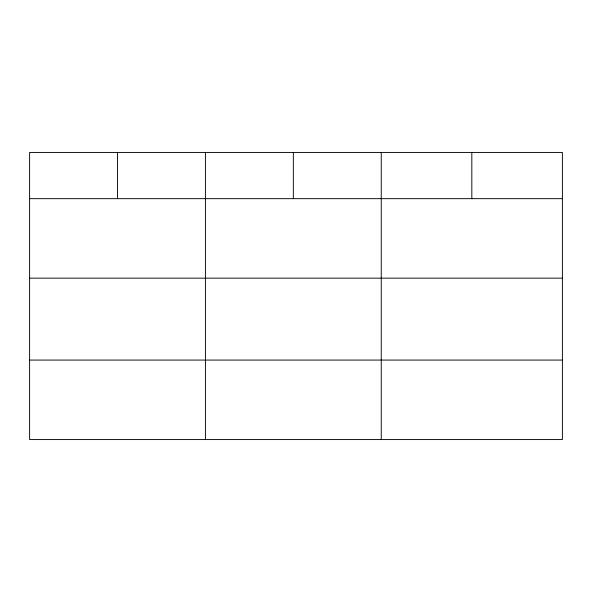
<?xml version="1.0" encoding="UTF-8"?>
<svg xmlns="http://www.w3.org/2000/svg" width="592" height="592" viewBox="0 0 592 592"><rect width="100%" height="100%" fill="white"/><g stroke="black" fill="none" stroke-linecap="round" stroke-linejoin="round"><path stroke-width="0.89" d="M562.4 278.159L562.4 152.433L29.6 152.433L29.6 439.567L562.4 439.567L562.4 278.159L29.6 278.159M29.6 198.66L562.4 198.66M29.6 360.069L562.4 360.069M471.824 152.433L471.824 198.66M381.248 152.433L381.248 439.567M293.336 152.433L293.336 198.66M205.424 152.433L205.424 439.567M117.512 152.433L117.512 198.66"/></g></svg>
